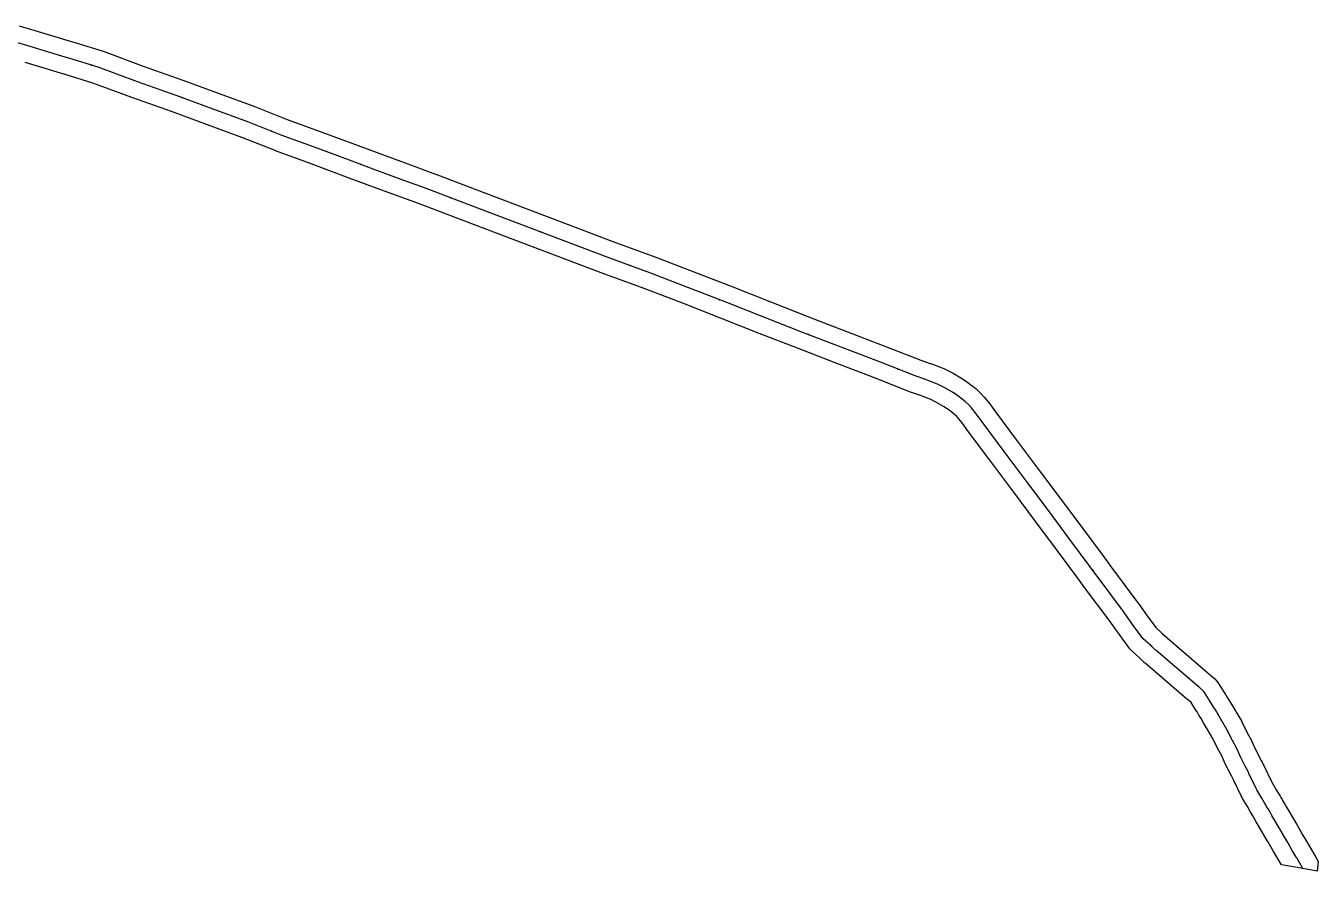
# Model space of a CAD drawing. Header units: inches. Extents: x 87989 to 118156, y 435697 to 451526.
# Drawn here: x 94006 to 95355, y 436654 to 437537 of the extents above; entities that cross this region are included whole.
import ezdxf

# ---------------------------------------------------------------- set-up
doc = ezdxf.new("R2010")
doc.units = ezdxf.units.IN
doc.header["$MEASUREMENT"] = 0
for name, color, linetype, true_color in [('As_waterkering_AWK', 7, 'Continuous', 0xbe8997), ('Kernzone_AWK', 7, 'Continuous', 0x778924), ('Referentiepunten_AWK', 7, 'Continuous', 0x6f8969)]:
    doc.layers.add(name, color=color, linetype=linetype, true_color=true_color)

msp = doc.modelspace()

# ---------------------------------------------------------------- linework, layer by layer
at = {"layer": 'As_waterkering_AWK'}
msp.add_lwpolyline([(95339.566, 436656.327), (95338, 436659.211), (95337.719, 436659.693), (95333.075, 436667.64), (95332.571, 436668.503), (95328.475, 436675.512), (95323.691, 436683.697), (95317.954, 436693.519), (95317.838, 436693.715), (95317.833, 436693.724), (95314.793, 436698.926), (95307.232, 436711.866), (95305.896, 436714.15), (95303.173, 436718.812), (95302.947, 436719.198), (95301.277, 436722.057), (95300.656, 436723.119), (95299.536, 436725.035), (95296.612, 436730.039), (95291.56, 436738.686), (95290.716, 436740.13), (95283.221, 436755.948), (95282.686, 436757.076), (95281.396, 436759.508), (95280.45, 436761.291), (95280.342, 436761.5), (95274.362, 436773.202), (95270.392, 436781.937), (95265.892, 436790.408), (95260.219, 436801.881), (95254.86, 436810.917), (95253.962, 436812.404), (95250.875, 436817.596), (95248.069, 436822.283), (95245.936, 436825.706), (95243.888, 436829.186), (95242.653, 436831.15), (95239.176, 436836.6), (95236.009, 436841.487), (95231.729, 436845.17), (95229.318, 436847.244), (95186.292, 436884.269), (95185.678, 436884.798), (95180.567, 436889.445), (95172.859, 436896.456), (95162.76, 436910.163), (95153.645, 436922.95), (95152.17, 436924.939), (95125.643, 436960.723), (95120.222, 436968.026), (95117.479, 436971.723), (95096.199, 437000.397), (95073.771, 437030.563), (95051.606, 437060.138), (95026.49, 437093.649), (95004.521, 437123.159), (94997.373, 437132.93), (94993.373, 437137.717), (94990.487, 437140.93), (94987.143, 437144.078), (94983.667, 437146.964), (94979.208, 437150.308), (94973.437, 437154.046), (94965.437, 437158.833), (94958.026, 437162.637), (94948.977, 437166.178), (94945.291, 437167.445), (94944.707, 437167.647), (94934.484, 437171.162), (94898.285, 437185.392), (94857.497, 437201.065), (94818.083, 437216.345), (94778.278, 437231.887), (94737.816, 437247.888), (94697.289, 437263.692), (94657.68, 437278.906), (94612.891, 437295.366), (94541.214, 437322.319), (94500.884, 437337.795), (94460.553, 437353.14), (94432.355, 437363.736), (94418.321, 437369.01), (94401.674, 437375.143), (94368.561, 437387.345), (94346.776, 437395.372), (94310.118, 437409.144), (94272.673, 437422.848), (94237.655, 437436.555), (94201.652, 437449.933), (94163.945, 437463.77), (94122.631, 437478.459), (94081.514, 437493.739), (94051.914, 437502.668), (94043.649, 437505.162), (94031.143, 437508.932), (94010.364, 437515.201), (93993.902, 437520.167)], dxfattribs=at)
at = {"layer": 'Kernzone_AWK'}
msp.add_lwpolyline([(93998.956, 437536.921), (94015.419, 437531.955), (94036.196, 437525.687), (94048.703, 437521.917), (94056.969, 437519.422), (94086.568, 437510.493), (94087.555, 437510.164), (94128.593, 437494.913), (94169.904, 437480.224), (94207.714, 437466.35), (94243.892, 437452.905), (94278.878, 437439.212), (94316.203, 437425.552), (94352.888, 437411.77), (94374.612, 437403.766), (94407.725, 437391.564), (94424.424, 437385.411), (94438.511, 437380.118), (94466.743, 437369.509), (94507.131, 437354.142), (94547.401, 437338.689), (94618.958, 437311.781), (94663.836, 437295.287), (94703.606, 437280.012), (94744.213, 437264.177), (94784.679, 437248.175), (94824.429, 437232.654), (94863.799, 437217.392), (94904.625, 437201.704), (94940.537, 437187.586), (94950.413, 437184.191), (94951.012, 437183.984), (94954.814, 437182.676), (94955.354, 437182.475), (94964.403, 437178.934), (94966.017, 437178.206), (94973.428, 437174.402), (94974.305, 437173.919), (94982.423, 437169.063), (94982.951, 437168.734), (94988.722, 437164.996), (94989.707, 437164.308), (94994.166, 437160.964), (94994.846, 437160.428), (94998.357, 437157.513), (94999.138, 437156.82), (95002.482, 437153.672), (95003.506, 437152.624), (95006.392, 437149.411), (95006.791, 437148.952), (95010.802, 437144.151), (95011.497, 437143.263), (95018.639, 437133.5), (95040.51, 437104.122), (95065.61, 437070.633), (95087.795, 437041.031), (95110.248, 437010.832), (95131.533, 436982.151), (95134.275, 436978.455), (95139.698, 436971.15), (95166.228, 436935.362), (95167.799, 436933.241), (95176.934, 436920.428), (95185.918, 436908.234), (95192.341, 436902.392), (95197.274, 436897.907), (95197.711, 436897.531), (95240.732, 436860.51), (95243.143, 436858.436), (95247.424, 436854.752), (95249.415, 436852.736), (95250.695, 436851.004), (95253.896, 436846.065), (95257.437, 436840.514), (95258.702, 436838.502), (95258.97, 436838.062), (95260.913, 436834.76), (95263.003, 436831.405), (95265.904, 436826.563), (95268.991, 436821.37), (95269.876, 436819.904), (95275.323, 436810.72), (95275.906, 436809.638), (95281.463, 436798.4), (95285.847, 436790.147), (95286.324, 436789.178), (95290.134, 436780.796), (95295.923, 436769.468), (95296.856, 436767.709), (95298.146, 436765.276), (95298.498, 436764.575), (95299.035, 436763.444), (95306.205, 436748.31), (95306.67, 436747.516), (95311.722, 436738.868), (95314.645, 436733.865), (95315.764, 436731.952), (95316.386, 436730.888), (95317.708, 436728.624), (95318.054, 436728.033), (95318.28, 436727.646), (95321.005, 436722.981), (95322.34, 436720.699), (95329.903, 436707.756), (95333.02, 436702.423), (95333.04, 436702.389), (95338.801, 436692.526), (95343.584, 436684.342), (95353.252, 436667.795), (95355.439, 436663.73), (95354.331, 436653.771), (95339.536, 436656.382), (95317.065, 436660.348), (95308.581, 436674.868), (95302.868, 436684.649), (95302.656, 436685.007), (95302.628, 436685.059), (95290.788, 436705.319), (95287.206, 436711.45), (95286.168, 436713.227), (95286.166, 436713.23), (95285.549, 436714.287), (95284.427, 436716.205), (95281.502, 436721.211), (95276.451, 436729.857), (95275.584, 436731.34), (95274.901, 436732.637), (95267.408, 436748.452), (95267.042, 436749.224), (95265.937, 436751.307), (95264.862, 436753.338), (95258.779, 436765.239), (95258.43, 436765.961), (95254.684, 436774.204), (95250.437, 436782.198), (95250.205, 436782.651), (95244.827, 436793.527), (95239.834, 436801.947), (95238.951, 436803.409), (95235.847, 436808.63), (95233.121, 436813.181), (95231.084, 436816.451), (95230.854, 436816.83), (95228.933, 436820.095), (95227.856, 436821.806), (95224.488, 436827.085), (95222.69, 436829.861), (95220.316, 436831.904), (95217.905, 436833.978), (95174.873, 436871.008), (95174.255, 436871.54), (95173.905, 436871.85), (95168.793, 436876.498), (95161.084, 436883.51), (95159.453, 436885.207), (95158.77, 436886.076), (95148.591, 436899.894), (95139.501, 436912.644), (95138.113, 436914.516), (95111.588, 436950.297), (95106.169, 436957.597), (95103.426, 436961.295), (95082.151, 436989.962), (95059.747, 437020.095), (95037.603, 437049.643), (95012.47, 437083.177), (94990.441, 437112.768), (94983.58, 437122.145), (94980.143, 437126.258), (94977.957, 437128.692), (94975.549, 437130.959), (94972.813, 437133.23), (94969.198, 437135.941), (94964.187, 437139.187), (94956.936, 437143.526), (94950.826, 437146.662), (94942.947, 437149.745), (94939.586, 437150.901), (94939.002, 437151.103), (94928.647, 437154.665), (94928.082, 437154.875), (94891.992, 437169.062), (94851.196, 437184.739), (94811.738, 437200.036), (94771.878, 437215.6), (94731.419, 437231.599), (94690.951, 437247.38), (94651.558, 437262.511), (94606.793, 437278.963), (94534.999, 437305.96), (94494.65, 437321.443), (94454.364, 437336.771), (94426.199, 437347.355), (94412.218, 437352.609), (94395.624, 437358.722), (94362.511, 437370.924), (94340.674, 437378.971), (94304.004, 437392.747), (94266.659, 437406.414), (94266.294, 437406.552), (94231.401, 437420.21), (94195.59, 437433.517), (94158.002, 437447.31), (94116.65, 437462.013), (94075.928, 437477.146), (94046.859, 437485.914), (94038.596, 437488.408), (94026.09, 437492.178), (94005.31, 437498.447)], dxfattribs=at)
at = {"layer": 'Referentiepunten_AWK'}
for p in [(94074.574, 437495.833), (94168.675, 437462.034), (94262.299, 437426.909), (94355.996, 437391.975), (94449.754, 437357.198), (94543.193, 437321.575), (94636.861, 437286.557), (94730.26, 437250.834), (94823.349, 437214.304), (94916.6, 437178.192), (95000.898, 437128.111), (95060.719, 437047.978), (95120.422, 436967.756), (95181.36, 436888.724), (95250.681, 436817.92)]:
    msp.add_point(p, dxfattribs=at)

doc.saveas('drawing.dxf')
